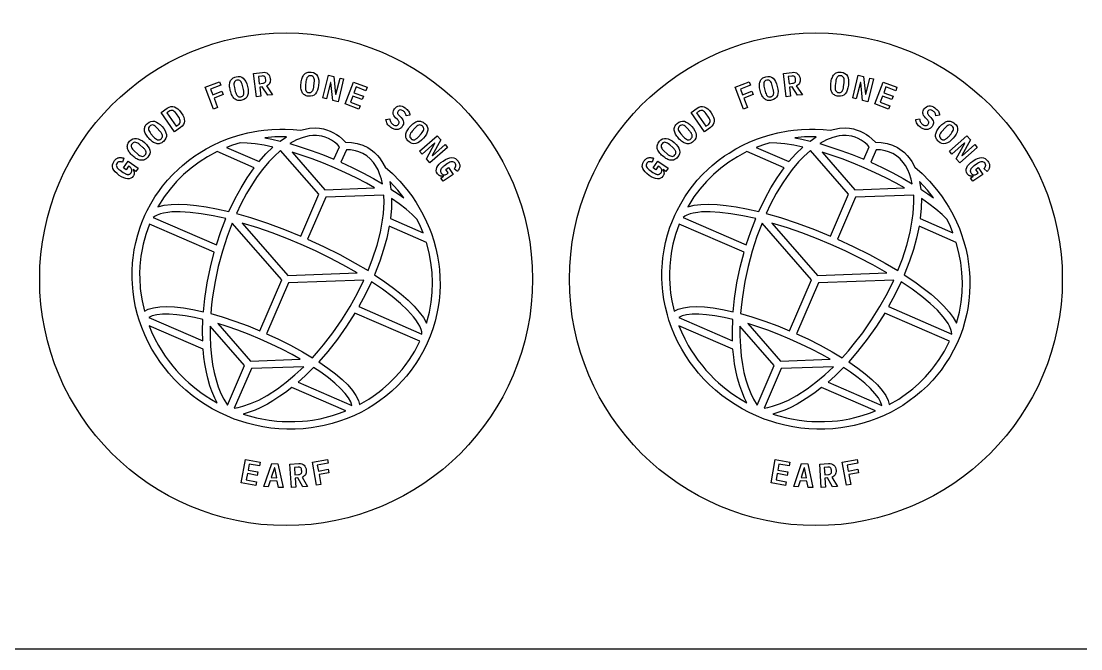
# Model space of a CAD drawing. Header units: millimetres. Extents: x 0 to 600, y 0 to 400.
# Drawn here: x 137.5 to 223.5, y 0 to 50.9 of the extents above; entities that cross this region are included whole.
import ezdxf

# ---------------------------------------------------------------- set-up
doc = ezdxf.new("R2010")
doc.units = ezdxf.units.MM
for name, color, linetype in [('CUT', 7, 'Continuous'), ('ENGRAVE_BACK_MIRRORED', 7, 'Continuous'), ('ENGRAVE_FRONT', 7, 'Continuous'), ('SHEET', 7, 'Continuous')]:
    doc.layers.add(name, color=color, linetype=linetype)

msp = doc.modelspace()

# ---------------------------------------------------------------- linework, layer by layer
at = {"layer": 'CUT'}
for centre in [(159, 30), (202, 30)]:
    msp.add_circle(centre, 20, dxfattribs=at)
at = {"layer": 'ENGRAVE_BACK_MIRRORED'}
for points in [[(170.992, 33.107), (171.16, 32.486), (171.295, 31.859), (171.396, 31.226), (171.445, 30.797), (171.49, 30.16), (171.499, 29.522), (171.475, 28.891), (171.417, 28.258), (171.324, 27.629), (171.243, 27.208), (171.094, 26.591), (170.912, 25.983), (170.697, 25.386), (170.452, 24.807), (170.174, 24.238), (169.865, 23.684), (169.526, 23.147), (169.158, 22.629), (168.763, 22.132), (168.48, 21.808), (168.045, 21.351), (167.58, 20.914), (167.092, 20.502), (166.582, 20.116), (166.052, 19.758), (165.682, 19.531), (165.12, 19.22), (164.541, 18.939), (163.947, 18.688), (163.345, 18.469), (162.726, 18.28), (162.096, 18.124), (161.667, 18.036), (161.024, 17.934), (160.376, 17.866), (159.724, 17.83), (159.071, 17.828), (158.417, 17.859), (157.77, 17.922), (157.121, 18.019), (156.477, 18.149), (155.84, 18.311), (155.416, 18.439), (154.795, 18.654), (154.187, 18.899), (153.588, 19.177), (153.006, 19.484), (152.441, 19.819), (151.894, 20.182), (151.366, 20.572), (150.858, 20.988), (150.377, 21.425), (149.916, 21.888), (149.479, 22.374), (149.199, 22.714), (148.807, 23.235), (148.442, 23.773), (148.109, 24.325), (147.803, 24.896), (147.527, 25.482), (147.283, 26.079), (147.071, 26.688), (146.947, 27.104), (146.79, 27.727), (146.667, 28.351), (146.577, 28.985), (146.522, 29.622), (146.503, 30.053), (146.505, 30.69), (146.54, 31.32), (146.584, 31.748), (146.676, 32.377), (146.802, 32.994), (146.962, 33.608), (147.155, 34.212), (147.303, 34.614), (147.548, 35.193), (147.733, 35.579), (148.029, 36.133), (148.358, 36.676), (148.716, 37.2), (148.974, 37.543), (149.375, 38.029), (149.806, 38.498), (150.262, 38.943), (150.584, 39.229), (151.075, 39.629), (151.592, 40.006), (151.953, 40.245), (152.503, 40.576), (153.071, 40.877), (153.65, 41.146), (154.249, 41.387), (154.66, 41.533), (155.28, 41.721), (155.904, 41.876), (156.761, 42.035), (157.192, 42.092), (157.836, 42.15), (158.488, 42.174), (158.929, 42.172), (159.578, 42.142), (160.161, 42.086), (160.542, 42.19), (160.907, 42.253), (161.364, 42.279), (161.719, 42.256), (162.046, 42.199), (162.277, 42.137), (162.588, 42.022), (162.806, 41.919), (163.099, 41.747), (163.301, 41.605), (163.571, 41.38), (163.825, 41.128), (164.303, 41.104), (164.773, 41.021), (165.216, 40.881), (165.629, 40.682), (166.007, 40.427), (166.182, 40.279), (166.419, 40.041), (166.575, 39.853), (166.775, 39.569), (167.028, 39.109), (167.627, 38.572), (168.233, 37.952), (168.798, 37.29), (169.193, 36.765), (169.555, 36.231), (169.782, 35.862), (169.999, 35.482), (170.292, 34.91), (170.641, 34.116), (170.793, 33.714), (170.992, 33.107)], [(213.992, 33.107), (214.16, 32.486), (214.295, 31.859), (214.396, 31.226), (214.445, 30.797), (214.49, 30.16), (214.499, 29.522), (214.475, 28.891), (214.417, 28.258), (214.324, 27.629), (214.243, 27.208), (214.094, 26.591), (213.912, 25.983), (213.697, 25.386), (213.452, 24.807), (213.174, 24.238), (212.865, 23.684), (212.526, 23.147), (212.158, 22.629), (211.763, 22.132), (211.48, 21.808), (211.045, 21.351), (210.58, 20.914), (210.092, 20.502), (209.582, 20.116), (209.052, 19.758), (208.682, 19.531), (208.12, 19.22), (207.541, 18.939), (206.947, 18.688), (206.345, 18.469), (205.726, 18.28), (205.096, 18.124), (204.667, 18.036), (204.024, 17.934), (203.376, 17.866), (202.724, 17.83), (202.071, 17.828), (201.417, 17.859), (200.77, 17.922), (200.121, 18.019), (199.477, 18.149), (198.84, 18.311), (198.416, 18.439), (197.795, 18.654), (197.187, 18.899), (196.588, 19.177), (196.006, 19.484), (195.441, 19.819), (194.894, 20.182), (194.366, 20.572), (193.858, 20.988), (193.377, 21.425), (192.916, 21.888), (192.479, 22.374), (192.199, 22.714), (191.807, 23.235), (191.442, 23.773), (191.109, 24.325), (190.803, 24.896), (190.527, 25.482), (190.283, 26.079), (190.071, 26.688), (189.947, 27.104), (189.79, 27.727), (189.667, 28.351), (189.577, 28.985), (189.522, 29.622), (189.503, 30.053), (189.505, 30.69), (189.54, 31.32), (189.584, 31.748), (189.676, 32.377), (189.802, 32.994), (189.962, 33.608), (190.155, 34.212), (190.303, 34.614), (190.548, 35.193), (190.733, 35.579), (191.029, 36.133), (191.358, 36.676), (191.716, 37.2), (191.974, 37.543), (192.375, 38.029), (192.806, 38.498), (193.262, 38.943), (193.584, 39.229), (194.075, 39.629), (194.592, 40.006), (194.953, 40.245), (195.503, 40.576), (196.071, 40.877), (196.65, 41.146), (197.249, 41.387), (197.66, 41.533), (198.28, 41.721), (198.904, 41.876), (199.761, 42.035), (200.192, 42.092), (200.836, 42.15), (201.488, 42.174), (201.929, 42.172), (202.578, 42.142), (203.161, 42.086), (203.542, 42.19), (203.907, 42.253), (204.364, 42.279), (204.719, 42.256), (205.046, 42.199), (205.277, 42.137), (205.588, 42.022), (205.806, 41.919), (206.099, 41.747), (206.301, 41.605), (206.571, 41.38), (206.825, 41.128), (207.303, 41.104), (207.773, 41.021), (208.216, 40.881), (208.629, 40.682), (209.007, 40.427), (209.182, 40.279), (209.419, 40.041), (209.575, 39.853), (209.775, 39.569), (210.028, 39.109), (210.627, 38.572), (211.233, 37.952), (211.798, 37.29), (212.193, 36.765), (212.555, 36.231), (212.782, 35.862), (212.999, 35.482), (213.292, 34.91), (213.641, 34.116), (213.793, 33.714), (213.992, 33.107)], [(159.032, 41.556), (158.084, 41.549), (157.285, 41.485), (157.846, 41.374), (158.529, 41.215), (159.032, 41.556)], [(163.33, 40.759), (163.161, 40.924), (162.927, 41.118), (162.685, 41.283), (162.435, 41.418), (162.178, 41.524), (161.913, 41.6), (161.456, 41.663), (161.171, 41.661), (160.878, 41.63), (160.375, 41.511), (159.855, 41.306), (159.309, 41.006), (160.129, 40.758), (161.032, 40.454), (161.947, 40.114), (162.886, 39.733), (163.33, 40.759)], [(202.032, 41.556), (201.084, 41.549), (200.285, 41.485), (200.846, 41.374), (201.529, 41.215), (202.032, 41.556)], [(206.33, 40.759), (206.161, 40.924), (205.927, 41.118), (205.685, 41.283), (205.435, 41.418), (205.178, 41.524), (204.913, 41.6), (204.456, 41.663), (204.171, 41.661), (203.878, 41.63), (203.375, 41.511), (202.855, 41.306), (202.309, 41.006), (203.129, 40.758), (204.032, 40.454), (204.947, 40.114), (205.886, 39.733), (206.33, 40.759)], [(157.933, 40.727), (157.207, 40.876), (156.489, 40.99), (155.834, 41.057), (155.259, 41.077), (154.658, 40.883), (154.16, 40.694), (156.809, 39.546), (157.367, 40.177), (157.933, 40.727)], [(154.964, 35.332), (156.122, 34.997), (157.488, 34.549), (158.876, 34.037), (160.185, 33.505), (161.657, 36.899), (158.559, 40.458), (158.027, 39.974), (157.599, 39.524), (157.073, 38.895), (156.661, 38.341), (156.262, 37.745), (155.781, 36.946), (155.326, 36.092), (154.964, 35.332)], [(163.448, 39.489), (164.368, 39.064), (165.241, 38.629), (166.081, 38.177), (166.822, 37.749), (166.735, 38.125), (166.592, 38.568), (166.462, 38.872), (166.26, 39.236), (166.089, 39.48), (165.834, 39.764), (165.551, 40.003), (165.239, 40.196), (164.898, 40.345), (164.623, 40.426), (164.232, 40.495), (163.893, 40.515), (163.448, 39.489)], [(200.933, 40.727), (200.207, 40.876), (199.489, 40.99), (198.834, 41.057), (198.259, 41.077), (197.658, 40.883), (197.16, 40.694), (199.809, 39.546), (200.367, 40.177), (200.933, 40.727)], [(197.964, 35.332), (199.122, 34.997), (200.488, 34.549), (201.876, 34.037), (203.185, 33.505), (204.657, 36.899), (201.559, 40.458), (201.027, 39.974), (200.599, 39.524), (200.073, 38.895), (199.661, 38.341), (199.262, 37.745), (198.781, 36.946), (198.326, 36.092), (197.964, 35.332)], [(206.448, 39.489), (207.368, 39.064), (208.241, 38.629), (209.081, 38.177), (209.822, 37.749), (209.735, 38.125), (209.592, 38.568), (209.462, 38.872), (209.26, 39.236), (209.089, 39.48), (208.834, 39.764), (208.551, 40.003), (208.239, 40.196), (207.898, 40.345), (207.623, 40.426), (207.232, 40.495), (206.893, 40.515), (206.448, 39.489)], [(156.417, 39.047), (153.401, 40.355), (152.626, 39.939), (151.942, 39.503), (151.293, 39.02), (150.681, 38.494), (150.109, 37.927), (149.581, 37.321), (149.098, 36.679), (148.593, 35.884), (149.111, 36.006), (149.67, 36.071), (150.293, 36.089), (150.979, 36.061), (151.722, 35.989), (152.52, 35.873), (153.364, 35.715), (154.361, 35.487), (154.869, 36.546), (155.344, 37.416), (155.848, 38.235), (156.417, 39.047)], [(166.184, 37.413), (165.513, 37.79), (164.677, 38.228), (163.811, 38.649), (162.924, 39.05), (162.025, 39.424), (161.125, 39.768), (160.234, 40.079), (159.5, 40.311), (162.15, 37.266), (166.184, 37.413)], [(199.417, 39.047), (196.401, 40.355), (195.626, 39.939), (194.942, 39.503), (194.293, 39.02), (193.681, 38.494), (193.109, 37.927), (192.581, 37.321), (192.098, 36.679), (191.593, 35.884), (192.111, 36.006), (192.67, 36.071), (193.293, 36.089), (193.979, 36.061), (194.722, 35.989), (195.52, 35.873), (196.364, 35.715), (197.361, 35.487), (197.869, 36.546), (198.344, 37.416), (198.848, 38.235), (199.417, 39.047)], [(209.184, 37.413), (208.513, 37.79), (207.677, 38.228), (206.811, 38.649), (205.924, 39.05), (205.025, 39.424), (204.125, 39.768), (203.234, 40.079), (202.5, 40.311), (205.15, 37.266), (209.184, 37.413)], [(168.555, 36.599), (168.056, 37.225), (167.413, 37.922), (167.508, 37.322), (168.091, 36.932), (168.555, 36.599)], [(211.555, 36.599), (211.056, 37.225), (210.413, 37.922), (210.508, 37.322), (211.091, 36.932), (211.555, 36.599)], [(166.826, 34.782), (166.894, 35.328), (166.932, 35.801), (166.948, 36.258), (166.935, 36.826), (162.22, 36.655), (160.748, 33.261), (162.032, 32.669), (163.354, 32.006), (164.615, 31.315), (165.651, 30.698), (166.025, 31.667), (166.379, 32.76), (166.65, 33.821), (166.826, 34.782)], [(170.114, 33.777), (169.912, 34.27), (169.643, 34.841), (169.235, 35.247), (168.739, 35.679), (168.164, 36.125), (167.559, 36.553), (167.544, 35.764), (167.466, 34.926), (170.114, 33.777)], [(209.826, 34.782), (209.894, 35.328), (209.932, 35.801), (209.948, 36.258), (209.935, 36.826), (205.22, 36.655), (203.748, 33.261), (205.032, 32.669), (206.354, 32.006), (207.615, 31.315), (208.651, 30.698), (209.025, 31.667), (209.379, 32.76), (209.65, 33.821), (209.826, 34.782)], [(213.114, 33.777), (212.912, 34.27), (212.643, 34.841), (212.235, 35.247), (211.739, 35.679), (211.164, 36.125), (210.559, 36.553), (210.544, 35.764), (210.466, 34.926), (213.114, 33.777)], [(154.115, 34.916), (153.071, 35.148), (152.104, 35.318), (151.215, 35.427), (150.415, 35.474), (149.715, 35.459), (149.406, 35.429), (149.039, 35.368), (148.8, 35.306), (148.531, 35.206), (148.368, 35.12), (148.216, 35.01), (153.345, 32.786), (153.71, 33.873), (154.115, 34.916)], [(197.115, 34.916), (196.071, 35.148), (195.104, 35.318), (194.215, 35.427), (193.415, 35.474), (192.715, 35.459), (192.406, 35.429), (192.039, 35.368), (191.8, 35.306), (191.531, 35.206), (191.368, 35.12), (191.216, 35.01), (196.345, 32.786), (196.71, 33.873), (197.115, 34.916)], [(147.503, 27.395), (147.811, 27.557), (148.243, 27.688), (148.741, 27.761), (149.319, 27.782), (149.956, 27.752), (150.661, 27.673), (151.418, 27.546), (152.286, 27.358), (152.398, 28.447), (152.592, 29.712), (152.854, 30.977), (153.169, 32.194), (147.909, 34.475), (147.609, 33.632), (147.4, 32.858), (147.28, 32.268), (147.218, 31.871), (147.137, 31.072), (147.114, 30.468), (147.117, 30.065), (147.165, 29.259), (147.211, 28.857), (147.307, 28.256), (147.503, 27.395)], [(153.832, 32.28), (153.5, 31.045), (153.234, 29.808), (153.034, 28.573), (152.959, 27.961), (152.89, 27.205), (153.801, 26.942), (154.849, 26.599), (155.916, 26.205), (156.855, 25.824), (158.642, 29.945), (154.629, 34.554), (154.217, 33.469), (153.832, 32.28)], [(160.223, 32.821), (159.047, 33.311), (157.87, 33.761), (156.705, 34.167), (155.435, 34.563), (159.135, 30.312), (164.767, 30.516), (163.611, 31.173), (162.518, 31.746), (161.384, 32.298), (160.223, 32.821)], [(190.503, 27.395), (190.811, 27.557), (191.243, 27.688), (191.741, 27.761), (192.319, 27.782), (192.956, 27.752), (193.661, 27.673), (194.418, 27.546), (195.286, 27.358), (195.398, 28.447), (195.592, 29.712), (195.854, 30.977), (196.169, 32.194), (190.909, 34.475), (190.609, 33.632), (190.4, 32.858), (190.28, 32.268), (190.218, 31.871), (190.137, 31.072), (190.114, 30.468), (190.117, 30.065), (190.165, 29.259), (190.211, 28.857), (190.307, 28.256), (190.503, 27.395)], [(196.832, 32.28), (196.5, 31.045), (196.234, 29.808), (196.034, 28.573), (195.959, 27.961), (195.89, 27.205), (196.801, 26.942), (197.849, 26.599), (198.916, 26.205), (199.855, 25.824), (201.642, 29.945), (197.629, 34.554), (197.217, 33.469), (196.832, 32.28)], [(203.223, 32.821), (202.047, 33.311), (200.87, 33.761), (199.705, 34.167), (198.435, 34.563), (202.135, 30.312), (207.767, 30.516), (206.611, 31.173), (205.518, 31.746), (204.384, 32.298), (203.223, 32.821)], [(166.176, 30.365), (167.024, 29.792), (167.716, 29.285), (168.347, 28.781), (168.907, 28.288), (169.396, 27.807), (169.809, 27.339), (170.143, 26.887), (170.408, 26.426), (170.643, 27.338), (170.782, 28.129), (170.863, 28.928), (170.887, 29.733), (170.852, 30.54), (170.76, 31.344), (170.611, 32.141), (170.386, 32.991), (167.369, 34.299), (167.166, 33.328), (166.912, 32.401), (166.602, 31.459), (166.176, 30.365)], [(209.176, 30.365), (210.024, 29.792), (210.716, 29.285), (211.347, 28.781), (211.907, 28.288), (212.396, 27.807), (212.809, 27.339), (213.143, 26.887), (213.408, 26.426), (213.643, 27.338), (213.782, 28.129), (213.863, 28.928), (213.887, 29.733), (213.852, 30.54), (213.76, 31.344), (213.611, 32.141), (213.386, 32.991), (210.369, 34.299), (210.166, 33.328), (209.912, 32.401), (209.602, 31.459), (209.176, 30.365)], [(164.197, 27.786), (164.801, 28.88), (165.312, 29.922), (159.204, 29.701), (157.418, 25.58), (158.339, 25.155), (159.355, 24.645), (160.322, 24.115), (161.136, 23.629), (161.641, 24.196), (162.037, 24.67), (162.801, 25.66), (163.522, 26.7), (164.197, 27.786)], [(170.028, 25.553), (170.005, 25.739), (169.956, 25.917), (169.845, 26.182), (169.726, 26.399), (169.521, 26.708), (169.331, 26.954), (168.864, 27.475), (168.283, 28.027), (167.596, 28.601), (166.811, 29.191), (165.927, 29.795), (165.443, 28.786), (164.899, 27.777), (170.028, 25.553)], [(207.197, 27.786), (207.801, 28.88), (208.312, 29.922), (202.204, 29.701), (200.418, 25.58), (201.339, 25.155), (202.355, 24.645), (203.322, 24.115), (204.136, 23.629), (204.641, 24.196), (205.037, 24.67), (205.801, 25.66), (206.522, 26.7), (207.197, 27.786)], [(213.028, 25.553), (213.005, 25.739), (212.956, 25.917), (212.845, 26.182), (212.726, 26.399), (212.521, 26.708), (212.331, 26.954), (211.864, 27.475), (211.283, 28.027), (210.596, 28.601), (209.811, 29.191), (208.927, 29.795), (208.443, 28.786), (207.899, 27.777), (213.028, 25.553)], [(152.246, 26.737), (151.557, 26.893), (150.81, 27.03), (150.122, 27.121), (149.503, 27.164), (148.959, 27.161), (148.502, 27.113), (148.139, 27.025), (147.867, 26.9), (152.231, 25.007), (152.219, 25.781), (152.246, 26.737)], [(161.661, 23.294), (162.391, 22.789), (163.001, 22.322), (163.541, 21.862), (163.998, 21.418), (164.378, 20.981), (164.665, 20.568), (164.865, 20.163), (164.957, 19.828), (165.72, 20.273), (166.058, 20.497), (166.548, 20.855), (166.864, 21.107), (167.319, 21.506), (167.891, 22.073), (168.419, 22.679), (168.666, 22.996), (169.015, 23.486), (169.437, 24.168), (169.847, 24.963), (164.587, 27.243), (163.914, 26.182), (163.169, 25.126), (162.379, 24.12), (161.661, 23.294)], [(195.246, 26.737), (194.557, 26.893), (193.81, 27.03), (193.122, 27.121), (192.503, 27.164), (191.959, 27.161), (191.502, 27.113), (191.139, 27.025), (190.867, 26.9), (195.231, 25.007), (195.219, 25.781), (195.246, 26.737)], [(204.661, 23.294), (205.391, 22.789), (206.001, 22.322), (206.541, 21.862), (206.998, 21.418), (207.378, 20.981), (207.665, 20.568), (207.865, 20.163), (207.957, 19.828), (208.72, 20.273), (209.058, 20.497), (209.548, 20.855), (209.864, 21.107), (210.319, 21.506), (210.891, 22.073), (211.419, 22.679), (211.666, 22.996), (212.015, 23.486), (212.437, 24.168), (212.847, 24.963), (207.587, 27.243), (206.914, 26.182), (206.169, 25.126), (205.379, 24.12), (204.661, 23.294)], [(147.886, 26.223), (148.088, 25.73), (148.35, 25.174), (148.641, 24.63), (148.851, 24.276), (149.188, 23.758), (149.429, 23.422), (149.811, 22.933), (150.08, 22.618), (150.36, 22.312), (150.799, 21.87), (151.105, 21.588), (151.581, 21.184), (152.078, 20.804), (152.419, 20.565), (152.947, 20.228), (153.401, 19.967), (153.205, 20.356), (152.975, 20.902), (152.819, 21.348), (152.642, 21.966), (152.527, 22.462), (152.403, 23.145), (152.331, 23.685), (152.27, 24.322), (147.886, 26.223)], [(152.869, 24.549), (152.94, 23.754), (153.036, 23.073), (153.162, 22.428), (153.316, 21.821), (153.498, 21.256), (153.706, 20.736), (153.938, 20.263), (154.234, 19.779), (155.626, 22.99), (152.839, 26.193), (152.835, 25.395), (152.869, 24.549)], [(153.47, 26.402), (156.12, 23.357), (160.154, 23.504), (159.482, 23.881), (158.647, 24.319), (157.781, 24.741), (156.893, 25.141), (155.994, 25.515), (155.095, 25.859), (154.204, 26.17), (153.47, 26.402)], [(190.886, 26.223), (191.088, 25.73), (191.35, 25.174), (191.641, 24.63), (191.851, 24.276), (192.188, 23.758), (192.429, 23.422), (192.811, 22.933), (193.08, 22.618), (193.36, 22.312), (193.799, 21.87), (194.105, 21.588), (194.581, 21.184), (195.078, 20.804), (195.419, 20.565), (195.947, 20.228), (196.401, 19.967), (196.205, 20.356), (195.975, 20.902), (195.819, 21.348), (195.642, 21.966), (195.527, 22.462), (195.403, 23.145), (195.331, 23.685), (195.27, 24.322), (190.886, 26.223)], [(195.869, 24.549), (195.94, 23.754), (196.036, 23.073), (196.162, 22.428), (196.316, 21.821), (196.498, 21.256), (196.706, 20.736), (196.938, 20.263), (197.234, 19.779), (198.626, 22.99), (195.839, 26.193), (195.835, 25.395), (195.869, 24.549)], [(196.47, 26.402), (199.12, 23.357), (203.154, 23.504), (202.482, 23.881), (201.647, 24.319), (200.781, 24.741), (199.893, 25.141), (198.994, 25.515), (198.095, 25.859), (197.204, 26.17), (196.47, 26.402)], [(154.797, 19.535), (155.108, 19.591), (155.476, 19.683), (156.115, 19.899), (156.78, 20.193), (157.464, 20.563), (158.301, 21.104), (159.007, 21.632), (159.712, 22.226), (160.432, 22.9), (156.189, 22.746), (154.797, 19.535)], [(164.347, 19.754), (164.252, 20.038), (164.068, 20.364), (163.791, 20.731), (163.422, 21.129), (162.967, 21.552), (162.43, 21.992), (161.82, 22.443), (161.235, 22.839), (160.556, 22.167), (159.982, 21.647), (164.347, 19.754)], [(197.797, 19.535), (198.108, 19.591), (198.476, 19.683), (199.115, 19.899), (199.78, 20.193), (200.464, 20.563), (201.301, 21.104), (202.007, 21.632), (202.712, 22.226), (203.432, 22.9), (199.189, 22.746), (197.797, 19.535)], [(207.347, 19.754), (207.252, 20.038), (207.068, 20.364), (206.791, 20.731), (206.422, 21.129), (205.967, 21.552), (205.43, 21.992), (204.82, 22.443), (204.235, 22.839), (203.556, 22.167), (202.982, 21.647), (207.347, 19.754)], [(159.456, 21.206), (158.949, 20.815), (158.505, 20.499), (157.923, 20.123), (157.482, 19.868), (156.909, 19.574), (156.477, 19.383), (155.922, 19.178), (155.504, 19.055), (156.004, 18.902), (156.611, 18.747), (157.019, 18.662), (157.636, 18.559), (158.256, 18.487), (158.671, 18.457), (159.086, 18.441), (159.709, 18.443), (160.329, 18.477), (160.741, 18.518), (161.15, 18.572), (161.76, 18.679), (162.162, 18.768), (162.757, 18.927), (163.342, 19.117), (163.84, 19.306), (159.456, 21.206)], [(202.456, 21.206), (201.949, 20.815), (201.505, 20.499), (200.923, 20.123), (200.482, 19.868), (199.909, 19.574), (199.477, 19.383), (198.922, 19.178), (198.504, 19.055), (199.004, 18.902), (199.611, 18.747), (200.019, 18.662), (200.636, 18.559), (201.256, 18.487), (201.671, 18.457), (202.086, 18.441), (202.709, 18.443), (203.329, 18.477), (203.741, 18.518), (204.15, 18.572), (204.76, 18.679), (205.162, 18.768), (205.757, 18.927), (206.342, 19.117), (206.84, 19.306), (202.456, 21.206)]]:
    msp.add_lwpolyline(points, close=True, dxfattribs=at)
at = {"layer": 'ENGRAVE_FRONT'}
for points in [[(154.707, 44.767), (154.659, 44.838), (154.615, 44.917), (154.574, 45.004), (154.537, 45.099), (154.504, 45.201), (154.474, 45.311), (154.449, 45.421), (154.431, 45.527), (154.42, 45.628), (154.415, 45.724), (154.417, 45.816), (154.427, 45.901), (154.443, 45.981), (154.468, 46.056), (154.499, 46.124), (154.539, 46.187), (154.585, 46.244), (154.64, 46.296), (154.702, 46.341), (154.772, 46.38), (154.85, 46.412), (154.935, 46.438), (155.107, 46.463), (155.263, 46.452), (155.402, 46.403), (155.526, 46.317), (155.634, 46.197), (155.727, 46.047), (155.806, 45.867), (155.869, 45.656), (155.911, 45.44), (155.926, 45.244), (155.913, 45.068), (155.874, 44.911), (155.804, 44.778), (155.703, 44.67), (155.571, 44.587), (155.407, 44.53), (155.319, 44.512), (155.235, 44.504), (155.155, 44.506), (155.079, 44.517), (155.007, 44.538), (154.939, 44.566), (154.875, 44.604), (154.815, 44.65), (154.759, 44.704), (154.707, 44.767)], [(157.692, 46.403), (157.717, 46.276), (157.723, 46.176), (157.716, 46.082), (157.696, 45.995), (157.663, 45.915), (157.618, 45.844), (157.561, 45.785), (157.492, 45.737), (157.411, 45.702), (157.908, 44.978), (157.519, 44.93), (157.07, 45.619), (156.857, 45.593), (156.946, 44.861), (156.592, 44.818), (156.362, 46.704), (157.078, 46.791), (157.209, 46.797), (157.326, 46.781), (157.429, 46.744), (157.519, 46.685), (157.593, 46.608), (157.651, 46.514), (157.692, 46.403)], [(157.327, 46.341), (157.309, 46.39), (157.284, 46.43), (157.253, 46.46), (157.214, 46.481), (157.165, 46.493), (157.107, 46.497), (157.04, 46.493), (156.751, 46.458), (156.823, 45.869), (157.112, 45.904), (157.178, 45.915), (157.233, 45.933), (157.277, 45.957), (157.311, 45.987), (157.334, 46.024), (157.348, 46.068), (157.353, 46.12), (157.35, 46.18), (157.338, 46.282), (157.327, 46.341)], [(160.24, 45.328), (160.22, 45.411), (160.207, 45.501), (160.2, 45.597), (160.199, 45.699), (160.204, 45.807), (160.215, 45.92), (160.231, 46.031), (160.252, 46.136), (160.277, 46.235), (160.307, 46.327), (160.342, 46.412), (160.381, 46.488), (160.425, 46.557), (160.474, 46.618), (160.528, 46.671), (160.587, 46.715), (160.651, 46.752), (160.72, 46.781), (160.795, 46.801), (160.874, 46.813), (160.958, 46.815), (161.047, 46.808), (161.217, 46.771), (161.358, 46.705), (161.472, 46.61), (161.556, 46.486), (161.615, 46.336), (161.649, 46.162), (161.658, 45.966), (161.642, 45.746), (161.604, 45.529), (161.549, 45.341), (161.474, 45.18), (161.381, 45.048), (161.269, 44.948), (161.136, 44.883), (160.983, 44.853), (160.81, 44.858), (160.721, 44.872), (160.64, 44.895), (160.566, 44.925), (160.499, 44.963), (160.439, 45.007), (160.385, 45.058), (160.339, 45.116), (160.299, 45.18), (160.266, 45.251), (160.24, 45.328)], [(161.168, 45.326), (161.187, 45.368), (161.202, 45.414), (161.216, 45.464), (161.228, 45.517), (161.239, 45.573), (161.247, 45.632), (161.286, 45.954), (161.295, 46.07), (161.294, 46.174), (161.282, 46.266), (161.258, 46.347), (161.222, 46.414), (161.168, 46.465), (161.098, 46.5), (161.012, 46.519), (160.924, 46.521), (160.847, 46.504), (160.783, 46.467), (160.732, 46.411), (160.69, 46.338), (160.656, 46.252), (160.629, 46.151), (160.61, 46.036), (160.571, 45.712), (160.562, 45.596), (160.563, 45.492), (160.575, 45.4), (160.599, 45.319), (160.635, 45.252), (160.689, 45.201), (160.759, 45.166), (160.845, 45.147), (160.891, 45.143), (160.933, 45.145), (160.973, 45.152), (161.009, 45.164), (161.042, 45.18), (161.073, 45.201), (161.1, 45.226), (161.125, 45.255), (161.148, 45.289), (161.168, 45.326)], [(163.672, 46.254), (163.216, 44.409), (162.791, 44.514), (162.635, 45.958), (162.608, 45.964), (162.281, 44.64), (161.985, 44.714), (162.441, 46.558), (162.867, 46.453), (163.023, 45.009), (163.049, 45.003), (163.377, 46.327), (163.672, 46.254)], [(197.707, 44.767), (197.659, 44.838), (197.615, 44.917), (197.574, 45.004), (197.537, 45.099), (197.504, 45.201), (197.474, 45.311), (197.449, 45.421), (197.431, 45.527), (197.42, 45.628), (197.415, 45.724), (197.417, 45.816), (197.427, 45.901), (197.443, 45.981), (197.468, 46.056), (197.499, 46.124), (197.539, 46.187), (197.585, 46.244), (197.64, 46.296), (197.702, 46.341), (197.772, 46.38), (197.85, 46.412), (197.935, 46.438), (198.107, 46.463), (198.263, 46.452), (198.402, 46.403), (198.526, 46.317), (198.634, 46.197), (198.727, 46.047), (198.806, 45.867), (198.869, 45.656), (198.911, 45.44), (198.926, 45.244), (198.913, 45.068), (198.874, 44.911), (198.804, 44.778), (198.703, 44.67), (198.571, 44.587), (198.407, 44.53), (198.319, 44.512), (198.235, 44.504), (198.155, 44.506), (198.079, 44.517), (198.007, 44.538), (197.939, 44.566), (197.875, 44.604), (197.815, 44.65), (197.759, 44.704), (197.707, 44.767)], [(200.692, 46.403), (200.717, 46.276), (200.723, 46.176), (200.716, 46.082), (200.696, 45.995), (200.663, 45.915), (200.618, 45.844), (200.561, 45.785), (200.492, 45.737), (200.411, 45.702), (200.908, 44.978), (200.519, 44.93), (200.07, 45.619), (199.857, 45.593), (199.946, 44.861), (199.592, 44.818), (199.362, 46.704), (200.078, 46.791), (200.209, 46.797), (200.326, 46.781), (200.429, 46.744), (200.519, 46.685), (200.593, 46.608), (200.651, 46.514), (200.692, 46.403)], [(200.327, 46.341), (200.309, 46.39), (200.284, 46.43), (200.253, 46.46), (200.214, 46.481), (200.165, 46.493), (200.107, 46.497), (200.04, 46.493), (199.751, 46.458), (199.823, 45.869), (200.112, 45.904), (200.178, 45.915), (200.233, 45.933), (200.277, 45.957), (200.311, 45.987), (200.334, 46.024), (200.348, 46.068), (200.353, 46.12), (200.35, 46.18), (200.338, 46.282), (200.327, 46.341)], [(203.24, 45.328), (203.22, 45.411), (203.207, 45.501), (203.2, 45.597), (203.199, 45.699), (203.204, 45.807), (203.215, 45.92), (203.231, 46.031), (203.252, 46.136), (203.277, 46.235), (203.307, 46.327), (203.342, 46.412), (203.381, 46.488), (203.425, 46.557), (203.474, 46.618), (203.528, 46.671), (203.587, 46.715), (203.651, 46.752), (203.72, 46.781), (203.795, 46.801), (203.874, 46.813), (203.958, 46.815), (204.047, 46.808), (204.217, 46.771), (204.358, 46.705), (204.472, 46.61), (204.556, 46.486), (204.615, 46.336), (204.649, 46.162), (204.658, 45.966), (204.642, 45.746), (204.604, 45.529), (204.549, 45.341), (204.474, 45.18), (204.381, 45.048), (204.269, 44.948), (204.136, 44.883), (203.983, 44.853), (203.81, 44.858), (203.721, 44.872), (203.64, 44.895), (203.566, 44.925), (203.499, 44.963), (203.439, 45.007), (203.385, 45.058), (203.339, 45.116), (203.299, 45.18), (203.266, 45.251), (203.24, 45.328)], [(204.168, 45.326), (204.187, 45.368), (204.202, 45.414), (204.216, 45.464), (204.228, 45.517), (204.239, 45.573), (204.247, 45.632), (204.286, 45.954), (204.295, 46.07), (204.294, 46.174), (204.282, 46.266), (204.258, 46.347), (204.222, 46.414), (204.168, 46.465), (204.098, 46.5), (204.012, 46.519), (203.924, 46.521), (203.847, 46.504), (203.783, 46.467), (203.732, 46.411), (203.69, 46.338), (203.656, 46.252), (203.629, 46.151), (203.61, 46.036), (203.571, 45.712), (203.562, 45.596), (203.563, 45.492), (203.575, 45.4), (203.599, 45.319), (203.635, 45.252), (203.689, 45.201), (203.759, 45.166), (203.845, 45.147), (203.891, 45.143), (203.933, 45.145), (203.973, 45.152), (204.009, 45.164), (204.042, 45.18), (204.073, 45.201), (204.1, 45.226), (204.125, 45.255), (204.148, 45.289), (204.168, 45.326)], [(206.672, 46.254), (206.216, 44.409), (205.791, 44.514), (205.635, 45.958), (205.608, 45.964), (205.281, 44.64), (204.985, 44.714), (205.441, 46.558), (205.867, 46.453), (206.023, 45.009), (206.049, 45.003), (206.377, 46.327), (206.672, 46.254)], [(153.156, 44.699), (153.446, 43.936), (153.113, 43.809), (152.437, 45.585), (153.597, 46.026), (153.702, 45.752), (152.875, 45.437), (153.051, 44.974), (153.797, 45.258), (153.901, 44.983), (153.156, 44.699)], [(155.576, 45.095), (155.578, 45.141), (155.576, 45.19), (155.571, 45.241), (155.564, 45.295), (155.553, 45.351), (155.54, 45.409), (155.462, 45.724), (155.43, 45.835), (155.392, 45.932), (155.347, 46.014), (155.297, 46.081), (155.239, 46.131), (155.171, 46.159), (155.093, 46.167), (155.005, 46.155), (154.922, 46.125), (154.857, 46.082), (154.81, 46.025), (154.782, 45.954), (154.768, 45.871), (154.767, 45.778), (154.778, 45.674), (154.802, 45.561), (154.88, 45.243), (154.913, 45.132), (154.951, 45.035), (154.995, 44.953), (155.046, 44.886), (155.104, 44.837), (155.172, 44.808), (155.25, 44.8), (155.337, 44.812), (155.381, 44.826), (155.42, 44.842), (155.455, 44.863), (155.484, 44.887), (155.51, 44.914), (155.531, 44.944), (155.548, 44.977), (155.561, 45.014), (155.57, 45.053), (155.576, 45.095)], [(164.407, 44.866), (164.221, 44.377), (165.009, 44.077), (164.905, 43.802), (163.783, 44.229), (164.459, 46.005), (165.581, 45.578), (165.476, 45.303), (164.687, 45.604), (164.511, 45.14), (165.272, 44.851), (165.167, 44.576), (164.407, 44.866)], [(196.156, 44.699), (196.446, 43.936), (196.113, 43.809), (195.437, 45.585), (196.597, 46.026), (196.702, 45.752), (195.875, 45.437), (196.051, 44.974), (196.797, 45.258), (196.901, 44.983), (196.156, 44.699)], [(198.576, 45.095), (198.578, 45.141), (198.576, 45.19), (198.571, 45.241), (198.564, 45.295), (198.553, 45.351), (198.54, 45.409), (198.462, 45.724), (198.43, 45.835), (198.392, 45.932), (198.347, 46.014), (198.297, 46.081), (198.239, 46.131), (198.171, 46.159), (198.093, 46.167), (198.005, 46.155), (197.922, 46.125), (197.857, 46.082), (197.81, 46.025), (197.782, 45.954), (197.768, 45.871), (197.767, 45.778), (197.778, 45.674), (197.802, 45.561), (197.88, 45.243), (197.913, 45.132), (197.951, 45.035), (197.995, 44.953), (198.046, 44.886), (198.104, 44.837), (198.172, 44.808), (198.25, 44.8), (198.337, 44.812), (198.381, 44.826), (198.42, 44.842), (198.455, 44.863), (198.484, 44.887), (198.51, 44.914), (198.531, 44.944), (198.548, 44.977), (198.561, 45.014), (198.57, 45.053), (198.576, 45.095)], [(207.407, 44.866), (207.221, 44.377), (208.009, 44.077), (207.905, 43.802), (206.783, 44.229), (207.459, 46.005), (208.581, 45.578), (208.476, 45.303), (207.687, 45.604), (207.511, 45.14), (208.272, 44.851), (208.167, 44.576), (207.407, 44.866)], [(150.494, 43.511), (150.609, 43.326), (150.689, 43.15), (150.736, 42.984), (150.748, 42.827), (150.724, 42.682), (150.664, 42.547), (150.567, 42.424), (150.433, 42.313), (149.948, 41.977), (148.866, 43.538), (149.351, 43.875), (149.502, 43.961), (149.652, 44.008), (149.799, 44.017), (149.944, 43.987), (150.086, 43.921), (150.226, 43.819), (150.362, 43.683), (150.494, 43.511)], [(167.108, 42.966), (167.412, 43.027), (167.424, 42.949), (167.442, 42.876), (167.467, 42.809), (167.498, 42.747), (167.535, 42.69), (167.578, 42.638), (167.627, 42.59), (167.682, 42.547), (167.748, 42.507), (167.812, 42.48), (167.872, 42.466), (167.93, 42.465), (167.985, 42.477), (168.035, 42.502), (168.081, 42.54), (168.123, 42.59), (168.15, 42.637), (168.166, 42.682), (168.172, 42.726), (168.167, 42.769), (168.151, 42.814), (168.124, 42.861), (168.085, 42.91), (168.034, 42.963), (167.887, 43.105), (167.803, 43.199), (167.741, 43.292), (167.703, 43.385), (167.687, 43.477), (167.69, 43.567), (167.709, 43.655), (167.743, 43.74), (167.792, 43.823), (167.874, 43.922), (167.965, 43.996), (168.065, 44.044), (168.175, 44.066), (168.291, 44.063), (168.411, 44.035), (168.534, 43.983), (168.661, 43.906), (168.747, 43.841), (168.821, 43.773), (168.885, 43.703), (168.937, 43.629), (168.978, 43.553), (169.009, 43.477), (169.03, 43.4), (169.041, 43.322), (168.741, 43.258), (168.733, 43.316), (168.718, 43.372), (168.698, 43.426), (168.673, 43.479), (168.64, 43.53), (168.6, 43.578), (168.552, 43.623), (168.497, 43.665), (168.376, 43.73), (168.269, 43.745), (168.176, 43.713), (168.096, 43.632), (168.07, 43.587), (168.055, 43.544), (168.05, 43.501), (168.055, 43.458), (168.072, 43.414), (168.1, 43.367), (168.139, 43.316), (168.191, 43.262), (168.334, 43.119), (168.413, 43.03), (168.472, 42.94), (168.512, 42.85), (168.532, 42.76), (168.534, 42.671), (168.517, 42.582), (168.484, 42.493), (168.432, 42.406), (168.392, 42.354), (168.35, 42.307), (168.304, 42.267), (168.255, 42.232), (168.204, 42.203), (168.15, 42.18), (168.093, 42.163), (168.035, 42.153), (167.974, 42.149), (167.912, 42.151), (167.848, 42.161), (167.782, 42.177), (167.715, 42.201), (167.647, 42.231), (167.578, 42.269), (167.508, 42.314), (167.414, 42.386), (167.333, 42.461), (167.266, 42.54), (167.212, 42.622), (167.171, 42.706), (167.139, 42.792), (167.118, 42.878), (167.108, 42.966)], [(193.494, 43.511), (193.609, 43.326), (193.689, 43.15), (193.736, 42.984), (193.748, 42.827), (193.724, 42.682), (193.664, 42.547), (193.567, 42.424), (193.433, 42.313), (192.948, 41.977), (191.866, 43.538), (192.351, 43.875), (192.502, 43.961), (192.652, 44.008), (192.799, 44.017), (192.944, 43.987), (193.086, 43.921), (193.226, 43.819), (193.362, 43.683), (193.494, 43.511)], [(210.108, 42.966), (210.412, 43.027), (210.424, 42.949), (210.442, 42.876), (210.467, 42.809), (210.498, 42.747), (210.535, 42.69), (210.578, 42.638), (210.627, 42.59), (210.682, 42.547), (210.748, 42.507), (210.812, 42.48), (210.872, 42.466), (210.93, 42.465), (210.985, 42.477), (211.035, 42.502), (211.081, 42.54), (211.123, 42.59), (211.15, 42.637), (211.166, 42.682), (211.172, 42.726), (211.167, 42.769), (211.151, 42.814), (211.124, 42.861), (211.085, 42.91), (211.034, 42.963), (210.887, 43.105), (210.803, 43.199), (210.741, 43.292), (210.703, 43.385), (210.687, 43.477), (210.69, 43.567), (210.709, 43.655), (210.743, 43.74), (210.792, 43.823), (210.874, 43.922), (210.965, 43.996), (211.065, 44.044), (211.175, 44.066), (211.291, 44.063), (211.411, 44.035), (211.534, 43.983), (211.661, 43.906), (211.747, 43.841), (211.821, 43.773), (211.885, 43.703), (211.937, 43.629), (211.978, 43.553), (212.009, 43.477), (212.03, 43.4), (212.041, 43.322), (211.741, 43.258), (211.733, 43.316), (211.718, 43.372), (211.698, 43.426), (211.673, 43.479), (211.64, 43.53), (211.6, 43.578), (211.552, 43.623), (211.497, 43.665), (211.376, 43.73), (211.269, 43.745), (211.176, 43.713), (211.096, 43.632), (211.07, 43.587), (211.055, 43.544), (211.05, 43.501), (211.055, 43.458), (211.072, 43.414), (211.1, 43.367), (211.139, 43.316), (211.191, 43.262), (211.334, 43.119), (211.413, 43.03), (211.472, 42.94), (211.512, 42.85), (211.532, 42.76), (211.534, 42.671), (211.517, 42.582), (211.484, 42.493), (211.432, 42.406), (211.392, 42.354), (211.35, 42.307), (211.304, 42.267), (211.255, 42.232), (211.204, 42.203), (211.15, 42.18), (211.093, 42.163), (211.035, 42.153), (210.974, 42.149), (210.912, 42.151), (210.848, 42.161), (210.782, 42.177), (210.715, 42.201), (210.647, 42.231), (210.578, 42.269), (210.508, 42.314), (210.414, 42.386), (210.333, 42.461), (210.266, 42.54), (210.212, 42.622), (210.171, 42.706), (210.139, 42.792), (210.118, 42.878), (210.108, 42.966)], [(150.093, 43.435), (150.023, 43.526), (149.952, 43.597), (149.879, 43.651), (149.805, 43.686), (149.729, 43.702), (149.652, 43.697), (149.574, 43.672), (149.494, 43.626), (149.317, 43.504), (150.074, 42.412), (150.251, 42.534), (150.321, 42.593), (150.372, 42.658), (150.404, 42.728), (150.416, 42.804), (150.409, 42.886), (150.384, 42.974), (150.341, 43.066), (150.281, 43.164), (150.093, 43.435)], [(193.093, 43.435), (193.023, 43.526), (192.952, 43.597), (192.879, 43.651), (192.805, 43.686), (192.729, 43.702), (192.652, 43.697), (192.574, 43.672), (192.494, 43.626), (192.317, 43.504), (193.074, 42.412), (193.251, 42.534), (193.321, 42.593), (193.372, 42.658), (193.404, 42.728), (193.416, 42.804), (193.409, 42.886), (193.384, 42.974), (193.341, 43.066), (193.281, 43.164), (193.093, 43.435)], [(148.395, 41.033), (148.32, 41.064), (148.244, 41.105), (148.168, 41.154), (148.091, 41.212), (148.014, 41.279), (147.937, 41.354), (147.859, 41.437), (147.787, 41.523), (147.721, 41.608), (147.664, 41.692), (147.615, 41.775), (147.574, 41.857), (147.543, 41.937), (147.52, 42.016), (147.507, 42.093), (147.503, 42.168), (147.509, 42.242), (147.523, 42.315), (147.547, 42.386), (147.581, 42.455), (147.625, 42.522), (147.679, 42.586), (147.743, 42.649), (147.883, 42.752), (148.026, 42.814), (148.172, 42.836), (148.322, 42.818), (148.473, 42.762), (148.626, 42.673), (148.779, 42.55), (148.933, 42.393), (149.071, 42.221), (149.176, 42.055), (149.247, 41.893), (149.284, 41.736), (149.285, 41.585), (149.247, 41.443), (149.168, 41.308), (149.05, 41.181), (148.98, 41.124), (148.909, 41.078), (148.838, 41.043), (148.765, 41.017), (148.692, 41.001), (148.618, 40.995), (148.544, 40.999), (148.47, 41.011), (148.395, 41.033)], [(148.95, 41.72), (148.935, 41.76), (148.916, 41.801), (148.892, 41.844), (148.863, 41.887), (148.832, 41.931), (148.796, 41.976), (148.757, 42.021), (148.542, 42.263), (148.461, 42.347), (148.382, 42.414), (148.305, 42.466), (148.229, 42.502), (148.154, 42.519), (148.081, 42.512), (148.008, 42.483), (147.937, 42.431), (147.877, 42.366), (147.839, 42.297), (147.825, 42.225), (147.833, 42.149), (147.859, 42.07), (147.902, 41.987), (147.96, 41.9), (148.034, 41.811), (148.251, 41.567), (148.331, 41.483), (148.41, 41.415), (148.488, 41.364), (148.564, 41.328), (148.638, 41.311), (148.712, 41.317), (148.784, 41.346), (148.856, 41.398), (148.889, 41.431), (148.915, 41.464), (148.936, 41.498), (148.952, 41.533), (148.961, 41.568), (148.966, 41.605), (148.965, 41.642), (148.96, 41.681), (148.95, 41.72)], [(168.728, 41.814), (168.75, 41.892), (168.781, 41.972), (168.822, 42.053), (168.87, 42.136), (168.928, 42.22), (168.993, 42.306), (169.067, 42.393), (169.144, 42.475), (169.221, 42.55), (169.298, 42.616), (169.374, 42.675), (169.451, 42.725), (169.527, 42.765), (169.602, 42.797), (169.677, 42.819), (169.752, 42.831), (169.826, 42.834), (169.899, 42.828), (169.973, 42.813), (170.045, 42.787), (170.117, 42.751), (170.187, 42.705), (170.257, 42.649), (170.375, 42.522), (170.454, 42.387), (170.493, 42.244), (170.492, 42.094), (170.454, 41.937), (170.383, 41.775), (170.279, 41.609), (170.141, 41.437), (169.986, 41.28), (169.833, 41.157), (169.68, 41.068), (169.529, 41.012), (169.38, 40.994), (169.233, 41.016), (169.09, 41.078), (168.95, 41.181), (168.886, 41.243), (168.832, 41.308), (168.789, 41.375), (168.755, 41.444), (168.731, 41.515), (168.716, 41.587), (168.711, 41.661), (168.715, 41.737), (168.728, 41.814)], [(169.474, 41.342), (169.512, 41.362), (169.551, 41.386), (169.59, 41.415), (169.63, 41.448), (169.67, 41.484), (169.711, 41.525), (169.751, 41.569), (169.966, 41.811), (170.04, 41.9), (170.098, 41.987), (170.141, 42.07), (170.167, 42.149), (170.175, 42.225), (170.161, 42.297), (170.123, 42.366), (170.063, 42.431), (169.992, 42.483), (169.919, 42.512), (169.846, 42.519), (169.771, 42.502), (169.695, 42.466), (169.618, 42.414), (169.539, 42.347), (169.458, 42.263), (169.241, 42.019), (169.167, 41.929), (169.109, 41.843), (169.067, 41.76), (169.04, 41.681), (169.032, 41.605), (169.047, 41.532), (169.084, 41.464), (169.144, 41.398), (169.18, 41.37), (169.216, 41.347), (169.252, 41.33), (169.288, 41.319), (169.325, 41.314), (169.362, 41.313), (169.399, 41.318), (169.436, 41.328), (169.474, 41.342)], [(191.395, 41.033), (191.32, 41.064), (191.244, 41.105), (191.168, 41.154), (191.091, 41.212), (191.014, 41.279), (190.937, 41.354), (190.859, 41.437), (190.787, 41.523), (190.721, 41.608), (190.664, 41.692), (190.615, 41.775), (190.574, 41.857), (190.543, 41.937), (190.52, 42.016), (190.507, 42.093), (190.503, 42.168), (190.509, 42.242), (190.523, 42.315), (190.547, 42.386), (190.581, 42.455), (190.625, 42.522), (190.679, 42.586), (190.743, 42.649), (190.883, 42.752), (191.026, 42.814), (191.172, 42.836), (191.322, 42.818), (191.473, 42.762), (191.626, 42.673), (191.779, 42.55), (191.933, 42.393), (192.071, 42.221), (192.176, 42.055), (192.247, 41.893), (192.284, 41.736), (192.285, 41.585), (192.247, 41.443), (192.168, 41.308), (192.05, 41.181), (191.98, 41.124), (191.909, 41.078), (191.838, 41.043), (191.765, 41.017), (191.692, 41.001), (191.618, 40.995), (191.544, 40.999), (191.47, 41.011), (191.395, 41.033)], [(191.95, 41.72), (191.935, 41.76), (191.916, 41.801), (191.892, 41.844), (191.863, 41.887), (191.832, 41.931), (191.796, 41.976), (191.757, 42.021), (191.542, 42.263), (191.461, 42.347), (191.382, 42.414), (191.305, 42.466), (191.229, 42.502), (191.154, 42.519), (191.081, 42.512), (191.008, 42.483), (190.937, 42.431), (190.877, 42.366), (190.839, 42.297), (190.825, 42.225), (190.833, 42.149), (190.859, 42.07), (190.902, 41.987), (190.96, 41.9), (191.034, 41.811), (191.251, 41.567), (191.331, 41.483), (191.41, 41.415), (191.488, 41.364), (191.564, 41.328), (191.638, 41.311), (191.712, 41.317), (191.784, 41.346), (191.856, 41.398), (191.889, 41.431), (191.915, 41.464), (191.936, 41.498), (191.952, 41.533), (191.961, 41.568), (191.966, 41.605), (191.965, 41.642), (191.96, 41.681), (191.95, 41.72)], [(211.728, 41.814), (211.75, 41.892), (211.781, 41.972), (211.822, 42.053), (211.87, 42.136), (211.928, 42.22), (211.993, 42.306), (212.067, 42.393), (212.144, 42.475), (212.221, 42.55), (212.298, 42.616), (212.374, 42.675), (212.451, 42.725), (212.527, 42.765), (212.602, 42.797), (212.677, 42.819), (212.752, 42.831), (212.826, 42.834), (212.899, 42.828), (212.973, 42.813), (213.045, 42.787), (213.117, 42.751), (213.187, 42.705), (213.257, 42.649), (213.375, 42.522), (213.454, 42.387), (213.493, 42.244), (213.492, 42.094), (213.454, 41.937), (213.383, 41.775), (213.279, 41.609), (213.141, 41.437), (212.986, 41.28), (212.833, 41.157), (212.68, 41.068), (212.529, 41.012), (212.38, 40.994), (212.233, 41.016), (212.09, 41.078), (211.95, 41.181), (211.886, 41.243), (211.832, 41.308), (211.789, 41.375), (211.755, 41.444), (211.731, 41.515), (211.716, 41.587), (211.711, 41.661), (211.715, 41.737), (211.728, 41.814)], [(212.474, 41.342), (212.512, 41.362), (212.551, 41.386), (212.59, 41.415), (212.63, 41.448), (212.67, 41.484), (212.711, 41.525), (212.751, 41.569), (212.966, 41.811), (213.04, 41.9), (213.098, 41.987), (213.141, 42.07), (213.167, 42.149), (213.175, 42.225), (213.161, 42.297), (213.123, 42.366), (213.063, 42.431), (212.992, 42.483), (212.919, 42.512), (212.846, 42.519), (212.771, 42.502), (212.695, 42.466), (212.618, 42.414), (212.539, 42.347), (212.458, 42.263), (212.241, 42.019), (212.167, 41.929), (212.109, 41.843), (212.067, 41.76), (212.04, 41.681), (212.032, 41.605), (212.047, 41.532), (212.084, 41.464), (212.144, 41.398), (212.18, 41.37), (212.216, 41.347), (212.252, 41.33), (212.288, 41.319), (212.325, 41.314), (212.362, 41.313), (212.399, 41.318), (212.436, 41.328), (212.474, 41.342)], [(147.139, 39.67), (147.06, 39.692), (146.98, 39.723), (146.899, 39.763), (146.816, 39.811), (146.731, 39.868), (146.645, 39.933), (146.558, 40.006), (146.476, 40.083), (146.401, 40.159), (146.334, 40.236), (146.275, 40.312), (146.224, 40.389), (146.183, 40.464), (146.152, 40.54), (146.129, 40.615), (146.116, 40.689), (146.113, 40.763), (146.119, 40.837), (146.134, 40.91), (146.159, 40.983), (146.194, 41.054), (146.24, 41.125), (146.296, 41.195), (146.423, 41.314), (146.557, 41.393), (146.7, 41.433), (146.85, 41.433), (147.007, 41.396), (147.169, 41.325), (147.336, 41.222), (147.509, 41.085), (147.666, 40.931), (147.79, 40.778), (147.88, 40.626), (147.937, 40.475), (147.956, 40.326), (147.935, 40.179), (147.873, 40.036), (147.771, 39.896), (147.708, 39.831), (147.644, 39.777), (147.577, 39.733), (147.508, 39.699), (147.438, 39.674), (147.365, 39.659), (147.291, 39.654), (147.216, 39.657), (147.139, 39.67)], [(171.897, 40.926), (172.099, 40.698), (170.673, 39.441), (170.383, 39.77), (171.077, 41.046), (171.059, 41.066), (170.036, 40.164), (169.834, 40.393), (171.26, 41.649), (171.55, 41.321), (170.856, 40.045), (170.874, 40.025), (171.897, 40.926)], [(190.139, 39.67), (190.06, 39.692), (189.98, 39.723), (189.899, 39.763), (189.816, 39.811), (189.731, 39.868), (189.645, 39.933), (189.558, 40.006), (189.476, 40.083), (189.401, 40.159), (189.334, 40.236), (189.275, 40.312), (189.224, 40.389), (189.183, 40.464), (189.152, 40.54), (189.129, 40.615), (189.116, 40.689), (189.113, 40.763), (189.119, 40.837), (189.134, 40.91), (189.159, 40.983), (189.194, 41.054), (189.24, 41.125), (189.296, 41.195), (189.423, 41.314), (189.557, 41.393), (189.7, 41.433), (189.85, 41.433), (190.007, 41.396), (190.169, 41.325), (190.336, 41.222), (190.509, 41.085), (190.666, 40.931), (190.79, 40.778), (190.88, 40.626), (190.937, 40.475), (190.956, 40.326), (190.935, 40.179), (190.873, 40.036), (190.771, 39.896), (190.708, 39.831), (190.644, 39.777), (190.577, 39.733), (190.508, 39.699), (190.438, 39.674), (190.365, 39.659), (190.291, 39.654), (190.216, 39.657), (190.139, 39.67)], [(214.897, 40.926), (215.099, 40.698), (213.673, 39.441), (213.383, 39.77), (214.077, 41.046), (214.059, 41.066), (213.036, 40.164), (212.834, 40.393), (214.26, 41.649), (214.55, 41.321), (213.856, 40.045), (213.874, 40.025), (214.897, 40.926)], [(147.607, 40.419), (147.587, 40.457), (147.563, 40.495), (147.534, 40.535), (147.5, 40.574), (147.464, 40.614), (147.423, 40.654), (147.379, 40.694), (147.136, 40.909), (147.046, 40.982), (146.959, 41.039), (146.876, 41.082), (146.796, 41.108), (146.72, 41.115), (146.648, 41.1), (146.58, 41.063), (146.515, 41.002), (146.463, 40.931), (146.434, 40.858), (146.429, 40.784), (146.445, 40.71), (146.482, 40.634), (146.534, 40.557), (146.602, 40.478), (146.686, 40.398), (146.931, 40.182), (147.021, 40.109), (147.108, 40.051), (147.191, 40.009), (147.271, 39.983), (147.347, 39.975), (147.419, 39.99), (147.487, 40.028), (147.552, 40.088), (147.581, 40.124), (147.603, 40.16), (147.62, 40.197), (147.631, 40.233), (147.636, 40.27), (147.636, 40.307), (147.631, 40.344), (147.621, 40.381), (147.607, 40.419)], [(190.607, 40.419), (190.587, 40.457), (190.563, 40.495), (190.534, 40.535), (190.5, 40.574), (190.464, 40.614), (190.423, 40.654), (190.379, 40.694), (190.136, 40.909), (190.046, 40.982), (189.959, 41.039), (189.876, 41.082), (189.796, 41.108), (189.72, 41.115), (189.648, 41.1), (189.58, 41.063), (189.515, 41.002), (189.463, 40.931), (189.434, 40.858), (189.429, 40.784), (189.445, 40.71), (189.482, 40.634), (189.534, 40.557), (189.602, 40.478), (189.686, 40.398), (189.931, 40.182), (190.021, 40.109), (190.108, 40.051), (190.191, 40.009), (190.271, 39.983), (190.347, 39.975), (190.419, 39.99), (190.487, 40.028), (190.552, 40.088), (190.581, 40.124), (190.603, 40.16), (190.62, 40.197), (190.631, 40.233), (190.636, 40.27), (190.636, 40.307), (190.631, 40.344), (190.621, 40.381), (190.607, 40.419)], [(146.664, 38.713), (146.67, 38.681), (146.673, 38.649), (146.674, 38.615), (146.672, 38.582), (146.667, 38.547), (146.659, 38.512), (146.647, 38.476), (146.632, 38.44), (146.612, 38.403), (146.589, 38.367), (146.499, 38.264), (146.393, 38.194), (146.271, 38.156), (146.132, 38.15), (145.98, 38.176), (145.817, 38.231), (145.643, 38.317), (145.459, 38.432), (145.277, 38.57), (145.131, 38.71), (145.021, 38.851), (144.947, 38.994), (144.91, 39.139), (144.913, 39.285), (144.956, 39.433), (145.039, 39.581), (145.08, 39.637), (145.122, 39.686), (145.166, 39.729), (145.211, 39.765), (145.258, 39.796), (145.305, 39.822), (145.354, 39.843), (145.403, 39.858), (145.454, 39.868), (145.505, 39.874), (145.557, 39.875), (145.609, 39.872), (145.662, 39.864), (145.716, 39.854), (145.769, 39.84), (145.822, 39.823), (145.714, 39.502), (145.684, 39.51), (145.653, 39.519), (145.623, 39.526), (145.593, 39.533), (145.563, 39.538), (145.534, 39.541), (145.506, 39.542), (145.477, 39.54), (145.45, 39.535), (145.423, 39.528), (145.397, 39.518), (145.371, 39.505), (145.346, 39.489), (145.323, 39.469), (145.3, 39.444), (145.278, 39.414), (145.238, 39.342), (145.221, 39.269), (145.225, 39.197), (145.251, 39.126), (145.296, 39.054), (145.357, 38.984), (145.434, 38.914), (145.527, 38.844), (145.778, 38.672), (145.828, 38.639), (145.878, 38.609), (145.926, 38.582), (145.973, 38.559), (146.02, 38.54), (146.065, 38.525), (146.109, 38.514), (146.151, 38.508), (146.192, 38.507), (146.231, 38.51), (146.269, 38.519), (146.305, 38.532), (146.338, 38.551), (146.371, 38.576), (146.401, 38.607), (146.429, 38.644), (146.465, 38.707), (146.486, 38.768), (146.493, 38.828), (146.485, 38.887), (146.464, 38.943), (146.433, 38.994), (146.391, 39.041), (146.338, 39.083), (146.21, 39.171), (146.014, 38.886), (145.801, 39.032), (146.177, 39.58), (146.996, 39.018), (146.816, 38.755), (146.598, 38.905), (146.586, 38.887), (146.602, 38.86), (146.617, 38.832), (146.631, 38.804), (146.644, 38.774), (146.655, 38.744), (146.664, 38.713)], [(171.572, 38.369), (171.54, 38.375), (171.508, 38.384), (171.477, 38.395), (171.446, 38.409), (171.416, 38.426), (171.386, 38.447), (171.357, 38.47), (171.329, 38.498), (171.302, 38.529), (171.276, 38.564), (171.212, 38.685), (171.185, 38.809), (171.194, 38.937), (171.238, 39.068), (171.317, 39.201), (171.428, 39.333), (171.57, 39.464), (171.744, 39.595), (171.938, 39.715), (172.121, 39.801), (172.293, 39.852), (172.453, 39.87), (172.601, 39.852), (172.736, 39.796), (172.858, 39.703), (172.967, 39.572), (173.004, 39.514), (173.035, 39.457), (173.059, 39.401), (173.077, 39.345), (173.089, 39.291), (173.096, 39.237), (173.097, 39.185), (173.094, 39.133), (173.085, 39.082), (173.072, 39.032), (173.055, 38.983), (173.033, 38.936), (173.007, 38.889), (172.978, 38.843), (172.946, 38.798), (172.911, 38.755), (172.65, 38.972), (172.669, 38.997), (172.687, 39.022), (172.705, 39.047), (172.722, 39.073), (172.738, 39.099), (172.751, 39.125), (172.762, 39.151), (172.77, 39.178), (172.776, 39.206), (172.779, 39.233), (172.779, 39.261), (172.777, 39.29), (172.77, 39.319), (172.76, 39.348), (172.745, 39.379), (172.725, 39.41), (172.672, 39.473), (172.61, 39.515), (172.542, 39.537), (172.466, 39.539), (172.383, 39.522), (172.295, 39.491), (172.202, 39.445), (172.104, 39.383), (171.852, 39.21), (171.803, 39.176), (171.758, 39.14), (171.716, 39.105), (171.677, 39.069), (171.642, 39.033), (171.612, 38.996), (171.586, 38.959), (171.565, 38.921), (171.549, 38.884), (171.538, 38.846), (171.533, 38.808), (171.532, 38.77), (171.538, 38.731), (171.549, 38.693), (171.568, 38.653), (171.592, 38.613), (171.637, 38.557), (171.687, 38.515), (171.74, 38.487), (171.798, 38.474), (171.858, 38.473), (171.917, 38.483), (171.976, 38.506), (172.035, 38.54), (172.163, 38.628), (171.967, 38.913), (172.18, 39.059), (172.556, 38.512), (171.737, 37.95), (171.557, 38.212), (171.774, 38.362), (171.762, 38.38), (171.731, 38.374), (171.7, 38.37), (171.668, 38.367), (171.636, 38.366), (171.604, 38.366), (171.572, 38.369)], [(189.664, 38.713), (189.67, 38.681), (189.673, 38.649), (189.674, 38.615), (189.672, 38.582), (189.667, 38.547), (189.659, 38.512), (189.647, 38.476), (189.632, 38.44), (189.612, 38.403), (189.589, 38.367), (189.499, 38.264), (189.393, 38.194), (189.271, 38.156), (189.132, 38.15), (188.98, 38.176), (188.817, 38.231), (188.643, 38.317), (188.459, 38.432), (188.277, 38.57), (188.131, 38.71), (188.021, 38.851), (187.947, 38.994), (187.91, 39.139), (187.913, 39.285), (187.956, 39.433), (188.039, 39.581), (188.08, 39.637), (188.122, 39.686), (188.166, 39.729), (188.211, 39.765), (188.258, 39.796), (188.305, 39.822), (188.354, 39.843), (188.403, 39.858), (188.454, 39.868), (188.505, 39.874), (188.557, 39.875), (188.609, 39.872), (188.662, 39.864), (188.716, 39.854), (188.769, 39.84), (188.822, 39.823), (188.714, 39.502), (188.684, 39.51), (188.653, 39.519), (188.623, 39.526), (188.593, 39.533), (188.563, 39.538), (188.534, 39.541), (188.506, 39.542), (188.477, 39.54), (188.45, 39.535), (188.423, 39.528), (188.397, 39.518), (188.371, 39.505), (188.346, 39.489), (188.323, 39.469), (188.3, 39.444), (188.278, 39.414), (188.238, 39.342), (188.221, 39.269), (188.225, 39.197), (188.251, 39.126), (188.296, 39.054), (188.357, 38.984), (188.434, 38.914), (188.527, 38.844), (188.778, 38.672), (188.828, 38.639), (188.878, 38.609), (188.926, 38.582), (188.973, 38.559), (189.02, 38.54), (189.065, 38.525), (189.109, 38.514), (189.151, 38.508), (189.192, 38.507), (189.231, 38.51), (189.269, 38.519), (189.305, 38.532), (189.338, 38.551), (189.371, 38.576), (189.401, 38.607), (189.429, 38.644), (189.465, 38.707), (189.486, 38.768), (189.493, 38.828), (189.485, 38.887), (189.464, 38.943), (189.433, 38.994), (189.391, 39.041), (189.338, 39.083), (189.21, 39.171), (189.014, 38.886), (188.801, 39.032), (189.177, 39.58), (189.996, 39.018), (189.816, 38.755), (189.598, 38.905), (189.586, 38.887), (189.602, 38.86), (189.617, 38.832), (189.631, 38.804), (189.644, 38.774), (189.655, 38.744), (189.664, 38.713)], [(214.572, 38.369), (214.54, 38.375), (214.508, 38.384), (214.477, 38.395), (214.446, 38.409), (214.416, 38.426), (214.386, 38.447), (214.357, 38.47), (214.329, 38.498), (214.302, 38.529), (214.276, 38.564), (214.212, 38.685), (214.185, 38.809), (214.194, 38.937), (214.238, 39.068), (214.317, 39.201), (214.428, 39.333), (214.57, 39.464), (214.744, 39.595), (214.938, 39.715), (215.121, 39.801), (215.293, 39.852), (215.453, 39.87), (215.601, 39.852), (215.736, 39.796), (215.858, 39.703), (215.967, 39.572), (216.004, 39.514), (216.035, 39.457), (216.059, 39.401), (216.077, 39.345), (216.089, 39.291), (216.096, 39.237), (216.097, 39.185), (216.094, 39.133), (216.085, 39.082), (216.072, 39.032), (216.055, 38.983), (216.033, 38.936), (216.007, 38.889), (215.978, 38.843), (215.946, 38.798), (215.911, 38.755), (215.65, 38.972), (215.669, 38.997), (215.687, 39.022), (215.705, 39.047), (215.722, 39.073), (215.738, 39.099), (215.751, 39.125), (215.762, 39.151), (215.77, 39.178), (215.776, 39.206), (215.779, 39.233), (215.779, 39.261), (215.777, 39.29), (215.77, 39.319), (215.76, 39.348), (215.745, 39.379), (215.725, 39.41), (215.672, 39.473), (215.61, 39.515), (215.542, 39.537), (215.466, 39.539), (215.383, 39.522), (215.295, 39.491), (215.202, 39.445), (215.104, 39.383), (214.852, 39.21), (214.803, 39.176), (214.758, 39.14), (214.716, 39.105), (214.677, 39.069), (214.642, 39.033), (214.612, 38.996), (214.586, 38.959), (214.565, 38.921), (214.549, 38.884), (214.538, 38.846), (214.533, 38.808), (214.532, 38.77), (214.538, 38.731), (214.549, 38.693), (214.568, 38.653), (214.592, 38.613), (214.637, 38.557), (214.687, 38.515), (214.74, 38.487), (214.798, 38.474), (214.858, 38.473), (214.917, 38.483), (214.976, 38.506), (215.035, 38.54), (215.163, 38.628), (214.967, 38.913), (215.18, 39.059), (215.556, 38.512), (214.737, 37.95), (214.557, 38.212), (214.774, 38.362), (214.762, 38.38), (214.731, 38.374), (214.7, 38.37), (214.668, 38.367), (214.636, 38.366), (214.604, 38.366), (214.572, 38.369)], [(156.715, 14.366), (156.662, 14.077), (155.862, 14.224), (155.767, 13.71), (156.597, 13.557), (156.544, 13.268), (155.363, 13.485), (155.707, 15.354), (156.888, 15.137), (156.834, 14.848), (156.004, 15), (155.915, 14.513), (156.715, 14.366)], [(158.759, 13.084), (158.381, 13.106), (158.277, 13.595), (157.715, 13.63), (157.555, 13.157), (157.197, 13.178), (157.844, 15.043), (158.339, 15.013), (158.759, 13.084)], [(158.235, 13.89), (158.073, 14.677), (158.051, 14.678), (157.795, 13.917), (158.235, 13.89)], [(160.464, 14.903), (160.534, 14.821), (160.586, 14.724), (160.62, 14.611), (160.637, 14.483), (160.637, 14.382), (160.625, 14.289), (160.599, 14.203), (160.562, 14.125), (160.512, 14.057), (160.452, 14.001), (160.38, 13.958), (160.297, 13.928), (160.749, 13.175), (160.358, 13.151), (159.952, 13.866), (159.737, 13.853), (159.782, 13.116), (159.426, 13.095), (159.311, 14.991), (160.031, 15.035), (160.162, 15.033), (160.278, 15.01), (160.378, 14.967), (160.464, 14.903)], [(160.265, 14.349), (160.265, 14.408), (160.259, 14.512), (160.251, 14.571), (160.237, 14.621), (160.214, 14.662), (160.185, 14.694), (160.147, 14.717), (160.1, 14.733), (160.042, 14.74), (159.975, 14.74), (159.684, 14.722), (159.72, 14.13), (160.011, 14.147), (160.078, 14.155), (160.134, 14.17), (160.179, 14.191), (160.214, 14.218), (160.239, 14.254), (160.256, 14.297), (160.265, 14.349)], [(162.409, 14.573), (162.462, 14.284), (161.678, 14.139), (161.825, 13.336), (161.475, 13.272), (161.131, 15.14), (162.352, 15.365), (162.405, 15.076), (161.535, 14.916), (161.625, 14.429), (162.409, 14.573)], [(199.715, 14.366), (199.662, 14.077), (198.862, 14.224), (198.767, 13.71), (199.597, 13.557), (199.544, 13.268), (198.363, 13.485), (198.707, 15.354), (199.888, 15.137), (199.834, 14.848), (199.004, 15), (198.915, 14.513), (199.715, 14.366)], [(201.759, 13.084), (201.381, 13.106), (201.277, 13.595), (200.715, 13.63), (200.555, 13.157), (200.197, 13.178), (200.844, 15.043), (201.339, 15.013), (201.759, 13.084)], [(201.235, 13.89), (201.073, 14.677), (201.051, 14.678), (200.795, 13.917), (201.235, 13.89)], [(203.464, 14.903), (203.534, 14.821), (203.586, 14.724), (203.62, 14.611), (203.637, 14.483), (203.637, 14.382), (203.625, 14.289), (203.599, 14.203), (203.562, 14.125), (203.512, 14.057), (203.452, 14.001), (203.38, 13.958), (203.297, 13.928), (203.749, 13.175), (203.358, 13.151), (202.952, 13.866), (202.737, 13.853), (202.782, 13.116), (202.426, 13.095), (202.311, 14.991), (203.031, 15.035), (203.162, 15.033), (203.278, 15.01), (203.378, 14.967), (203.464, 14.903)], [(203.265, 14.349), (203.265, 14.408), (203.259, 14.512), (203.251, 14.571), (203.237, 14.621), (203.214, 14.662), (203.185, 14.694), (203.147, 14.717), (203.1, 14.733), (203.042, 14.74), (202.975, 14.74), (202.684, 14.722), (202.72, 14.13), (203.011, 14.147), (203.078, 14.155), (203.134, 14.17), (203.179, 14.191), (203.214, 14.218), (203.239, 14.254), (203.256, 14.297), (203.265, 14.349)], [(205.409, 14.573), (205.462, 14.284), (204.678, 14.139), (204.825, 13.336), (204.475, 13.272), (204.131, 15.14), (205.352, 15.365), (205.405, 15.076), (204.535, 14.916), (204.625, 14.429), (205.409, 14.573)]]:
    msp.add_lwpolyline(points, close=True, dxfattribs=at)
at = {"layer": 'SHEET'}
msp.add_lwpolyline([(0, 0), (600, 0), (600, 400), (0, 400)], close=True, dxfattribs=at)

doc.saveas('drawing.dxf')
